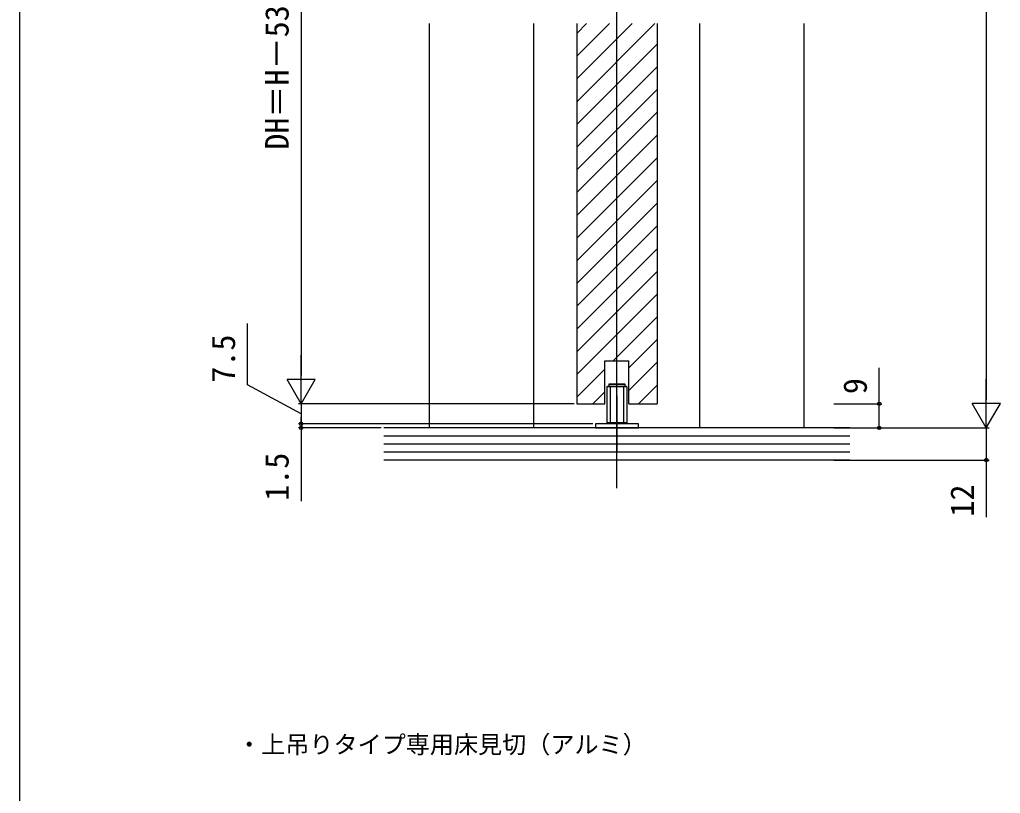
# Model space of a CAD drawing. Units: millimetres, scale not verified. Extents: x -525 to 525, y -783 to 779.
# Drawn here: x -525 to -158.6, y -3.7 to 285.1 of the extents above; entities that cross this region are included whole.
import ezdxf
from ezdxf.enums import TextEntityAlignment as Align

# ---------------------------------------------------------------- set-up
doc = ezdxf.new("R2010")
doc.units = ezdxf.units.MM
doc.header["$LTSCALE"] = 4
for name, color, linetype in [('0-2_USER1', 3, 'Continuous'), ('0-5_YKK_12', 2, 'Continuous'), ('0-6_YKK_13', 4, 'Continuous'), ('0-8_YKK_D', 6, 'Continuous'), ('0-9_YKK_ZWAK', 7, 'Continuous'), ('0-A_YSS_K', 3, 'Continuous')]:
    doc.layers.add(name, color=color, linetype=linetype)
doc.styles.add('ＭＳ ゴシック', font='')
doc.styles.get('ＭＳ ゴシック').set_extended_font_data('MS Gothic')

msp = doc.modelspace()

# ---------------------------------------------------------------- linework, layer by layer
at = {"layer": '0-5_YKK_12'}
for p, q in [((-301.857, 110.254), (-301.857, 535.067)), ((-371.857, 132.714), (-371.857, 283.614)), ((-332.857, 132.714), (-332.857, 283.614)), ((-316.857, 283.614), (-316.857, 141.717)), ((-316.857, 279.922), (-313.165, 283.614)), ((-316.857, 271.437), (-304.68, 283.614)), ((-316.857, 262.951), (-296.195, 283.614)), ((-316.857, 254.466), (-287.709, 283.614)), ((-286.857, 283.614), (-286.857, 141.717)), ((-270.857, 132.714), (-270.857, 283.614)), ((-231.857, 132.714), (-231.857, 283.614)), ((-316.857, 245.981), (-286.857, 275.981)), ((-316.857, 237.496), (-286.857, 267.496)), ((-316.857, 229.01), (-286.857, 259.01)), ((-316.857, 220.525), (-286.857, 250.525)), ((-316.857, 212.04), (-286.857, 242.04)), ((-316.857, 203.554), (-286.857, 233.554)), ((-316.857, 195.069), (-286.857, 225.069)), ((-316.857, 186.584), (-286.857, 216.584)), ((-316.857, 178.099), (-286.857, 208.099)), ((-316.857, 169.613), (-286.857, 199.613)), ((-316.857, 161.128), (-286.857, 191.128)), ((-316.857, 152.643), (-286.857, 182.643)), ((-303.298, 157.717), (-286.857, 174.157)), ((-297.357, 155.172), (-286.857, 165.672)), ((-297.357, 141.717), (-297.357, 157.717)), ((-316.857, 144.157), (-306.357, 154.657)), ((-297.357, 146.687), (-286.857, 157.187)), ((-293.842, 141.717), (-286.857, 148.702)), ((-310.812, 141.717), (-306.357, 146.172)), ((-316.857, 141.717), (-306.357, 141.717)), ((-297.357, 141.717), (-286.857, 141.717))]:
    msp.add_line(p, q, dxfattribs=at)
msp.add_lwpolyline([(-306.357, 141.717), (-306.357, 157.717), (-297.357, 157.717)], dxfattribs=at)
at = {"layer": '0-6_YKK_13'}
for p, q in [((-305.607, 148.014), (-305.407, 148.214)), ((-298.307, 148.214), (-305.407, 148.214)), ((-304.857, 149.014), (-304.657, 149.214)), ((-304.857, 149.014), (-304.857, 148.214)), ((-304.857, 149.014), (-298.857, 149.014)), ((-304.657, 149.214), (-299.057, 149.214)), ((-304.357, 148.214), (-304.357, 134.214)), ((-299.357, 148.214), (-299.357, 134.214)), ((-298.857, 149.014), (-299.057, 149.214)), ((-298.857, 149.014), (-298.857, 148.214)), ((-298.107, 148.014), (-298.307, 148.214)), ((-298.107, 148.014), (-298.107, 134.614)), ((-301.857, 144.639), (-301.857, 123.882)), ((-298.107, 134.614), (-305.607, 134.614)), ((-305.407, 134.414), (-305.607, 134.614)), ((-298.307, 134.414), (-305.407, 134.414)), ((-298.307, 134.414), (-298.107, 134.614))]:
    msp.add_line(p, q, dxfattribs=at)
msp.add_lwpolyline([(-298.107, 148.014), (-305.607, 148.014), (-305.607, 134.614)], dxfattribs=at)
msp.add_lwpolyline([(-309.857, 132.714), (-293.857, 132.714), (-293.857, 134.214), (-309.857, 134.214)], close=True, dxfattribs=at)
at = {"layer": '0-8_YKK_D'}
for p, q in [((-163.857, 451.214), (-163.857, 143.214)), ((-419.857, 407.214), (-419.857, 152.217)), ((-419.857, 141.717), (-419.857, 159.904)), ((-419.857, 141.717), (-425.107, 150.811)), ((-414.607, 150.811), (-425.107, 150.811)), ((-419.857, 141.717), (-414.607, 150.811)), ((-163.857, 132.714), (-163.857, 150.901)), ((-382.857, 141.717), (-420.857, 141.717)), ((-317.857, 141.717), (-420.857, 141.717)), ((-419.857, 141.717), (-419.857, 134.214)), ((-220.857, 141.717), (-202.857, 141.717)), ((-163.857, 132.714), (-169.107, 141.807)), ((-158.607, 141.807), (-169.107, 141.807)), ((-163.857, 132.714), (-158.607, 141.807)), ((-419.857, 134.214), (-419.857, 136.764)), ((-382.857, 134.214), (-420.857, 134.214)), ((-310.857, 134.214), (-420.857, 134.214)), ((-389.876, 132.714), (-420.857, 132.714)), ((-419.857, 134.214), (-419.857, 132.714)), ((-419.857, 132.714), (-419.857, 105.341)), ((-220.857, 132.714), (-162.857, 132.714)), ((-220.857, 132.714), (-162.857, 132.714)), ((-220.857, 132.714), (-202.857, 132.714)), ((-220.857, 120.714), (-162.857, 120.714))]:
    msp.add_line(p, q, dxfattribs=at)
for points in [[(-419.857, 137.966), (-439.857, 148.762), (-439.857, 171.717)], [(-203.857, 132.714), (-203.857, 141.717), (-203.857, 155.086)], [(-163.857, 132.714), (-163.857, 120.714), (-163.857, 99.437)]]:
    msp.add_lwpolyline(points, dxfattribs=at)
for centre in [(-203.857, 141.717), (-419.857, 134.214), (-419.857, 134.214), (-419.857, 132.714), (-203.857, 132.714), (-163.857, 120.714)]:
    msp.add_circle(centre, 0.637, dxfattribs=at)
at = {"layer": '0-9_YKK_ZWAK'}
msp.add_line((-525, 746.7), (-525, -783.3), dxfattribs=at)
at = {"layer": '0-A_YSS_K'}
for p, q in [((-299.357, 132.714), (-388.876, 132.714)), ((-214.808, 132.714), (-299.357, 132.714)), ((-214.808, 120.714), (-388.876, 120.714))]:
    msp.add_line(p, q, dxfattribs=at)
for points in [[(-388.876, 129.714), (-299.357, 129.714), (-214.808, 129.714)], [(-388.876, 126.714), (-299.357, 126.714), (-214.808, 126.714)], [(-388.876, 123.714), (-299.357, 123.714), (-214.808, 123.714)]]:
    msp.add_lwpolyline(points, dxfattribs=at)

# ---------------------------------------------------------------- texts
at = {"layer": '0-2_USER1', "style": 'ＭＳ ゴシック'}
msp.add_text('・上吊りタイプ専用床見切（アルミ）', height=6.598, dxfattribs=at).set_placement((-443.725, 9.245), align=Align.BOTTOM_LEFT)
at = {"layer": '0-8_YKK_D', "style": 'ＭＳ ゴシック'}
for s, p in [('DH＝H－53', (-421.857, 236.557)), ('7.5', (-441.857, 149.603)), ('9', (-205.857, 145.313)), ('1.5', (-421.857, 105.501)), ('12', (-165.857, 99.596))]:
    msp.add_text(s, height=8.798, rotation=90, dxfattribs=at).set_placement(p, align=Align.BOTTOM_LEFT)

doc.saveas('drawing.dxf')
